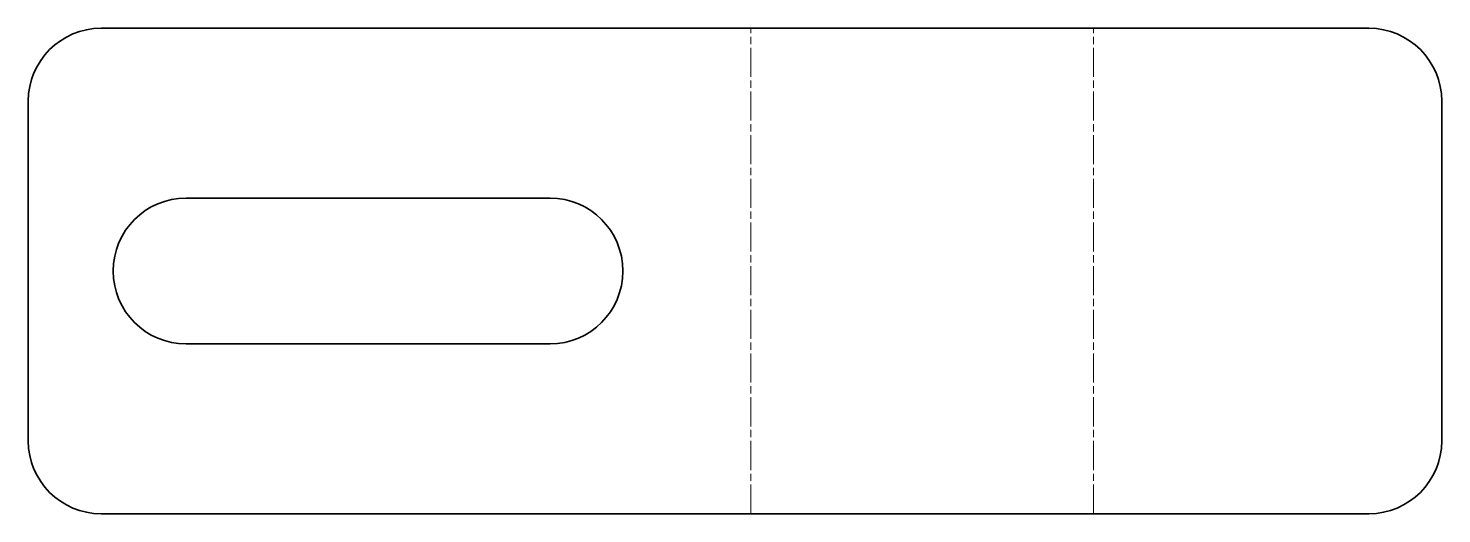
# Model space of a CAD drawing. Header units: millimetres. Extents: x 0 to 116, y 0 to 40.
import ezdxf

# ---------------------------------------------------------------- set-up
doc = ezdxf.new("R2010")
doc.units = ezdxf.units.MM
doc.linetypes.add('Chain', pattern=[13.68, 9.12, -1.14, 2.28, -1.14])
doc.layers.add('SIMUMAK Bend Centerline (ISO)', color=7, linetype='Chain', lineweight=9)
doc.layers.add('SIMUMAK Visible (ISO)', color=7, linetype='Continuous', lineweight=35)

# ---------------------------------------------------------------- blocks, each defined once
blk = doc.blocks.new('SIL-027-HCOL2-01_Sheet_SIL-027-HCOL2-01 (Desplegada)')
at = {"layer": 'SIMUMAK Bend Centerline (ISO)', "ltscale": 0.263158}
for p, q in [((1.3, -20), (1.3, 20)), ((29.54, -20), (29.54, 20))]:
    blk.add_line(p, q, dxfattribs=at)
at = {"layer": 'SIMUMAK Visible (ISO)'}
for p, q in [((-52.24, 20), (52.24, 20)), ((-58.24, -14), (-58.24, 14)), ((58.24, 14), (58.24, -14)), ((-45.24, 6), (-15.24, 6)), ((-15.24, -6), (-45.24, -6)), ((52.24, -20), (-52.24, -20))]:
    blk.add_line(p, q, dxfattribs=at)
at = {"layer": 'SIMUMAK Visible (ISO)', "extrusion": (0, 0, -1)}
for centre, start, end in [((52.24, 14), 0, 90), ((-52.24, 14), 90, 180), ((45.24, 0), 270, 90), ((15.24, 0), 90, 270), ((52.24, -14), 270, 360), ((-52.24, -14), 180, 270)]:
    blk.add_arc(centre, 6, start, end, dxfattribs=at)

msp = doc.modelspace()

# ---------------------------------------------------------------- block references
msp.add_blockref('SIL-027-HCOL2-01_Sheet_SIL-027-HCOL2-01 (Desplegada)', (58.24, 20))

doc.saveas('drawing.dxf')
